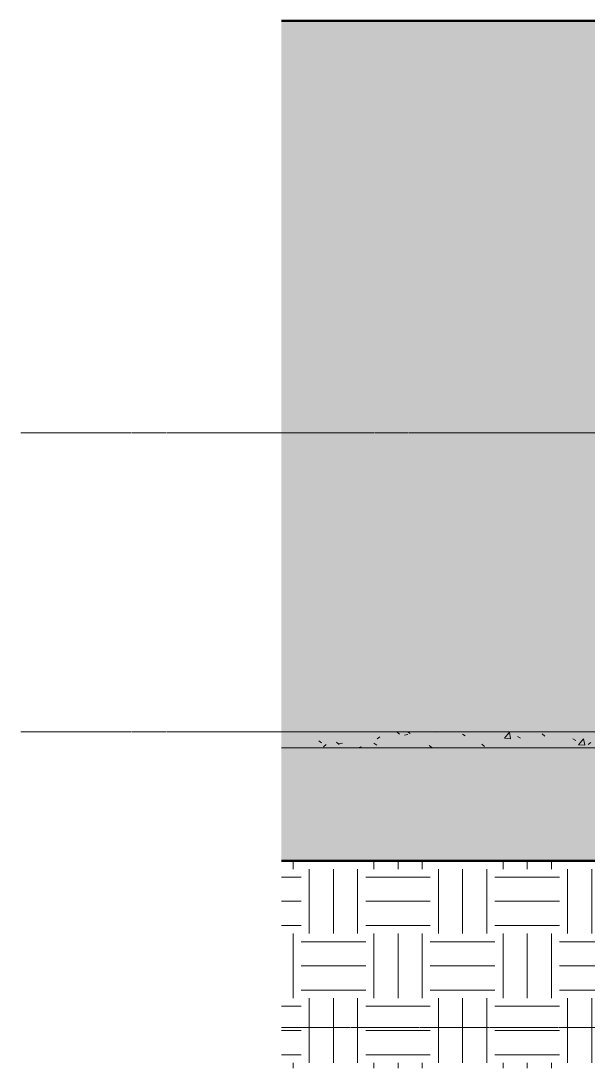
# Model space of a CAD drawing. Header units: inches. Extents: x -4221 to 4009, y -195 to 396.
# Drawn here: x 1115.5 to 1326.1, y -124.9 to 264 of the extents above; entities that cross this region are included whole.
import ezdxf

# ---------------------------------------------------------------- set-up
doc = ezdxf.new("R2010")
doc.units = ezdxf.units.IN
doc.header["$MEASUREMENT"] = 0
doc.linetypes.add('Aligning Line 1_8_', pattern=[0.25, 0.125, -0.125])
doc.linetypes.add('Grid Line 1_2_', pattern=[0.875, 0.5, -0.125, 0.125, -0.125])
for name, color, linetype, lineweight in [('A-FLOR-LEVL', 51, 'Continuous', 9), ('A-ROOF', 132, 'Continuous', 13), ('C-BLDG-PADS', 91, 'Continuous', 9), ('C-TOPO', 7, 'Continuous', 9), ('G-ANNO-SYMB', 111, 'Aligning Line 1_8_', 9)]:
    doc.layers.add(name, color=color, linetype=linetype, lineweight=lineweight)

# ---------------------------------------------------------------- blocks, each defined once
blk = doc.blocks.new('Walls 1 - Walls 1-1277454-BUILDING ELEVATION - NORTH')
at = {"layer": 'A-ROOF'}
blk.add_hatch(color=161, dxfattribs=at).paths.add_polyline_path([(1585.45, -48), (1585.45, 264), (1448.49, 264), (1448.49, -48)], flags=0)
h = blk.add_hatch(color=254, dxfattribs=at)
h.paths.add_polyline_path([(1866.57, 239.71), (1938.58, 239.71), (1938.58, 264), (1797.2, 264), (1797.2, 239.71), (1824.76, 239.71)], flags=0)
h.paths.add_polyline_path([(1585.45, 239.71), (1741.78, 239.71), (1741.78, 264), (1585.45, 264)], flags=0)
at = {"layer": 'A-ROOF', "lineweight": 50}
for p, q in [((1585.45, 264), (1448.49, 264)), ((1585.45, -48), (1585.45, 264)), ((1448.49, -48), (1585.45, -48))]:
    blk.add_line(p, q, dxfattribs=at)
at = {"layer": 'A-ROOF'}
for p, q in [((1585.45, 264), (1741.78, 264)), ((1797.2, 264), (1938.58, 264)), ((1938.58, 239.71), (1938.58, 264))]:
    blk.add_line(p, q, dxfattribs=at)

msp = doc.modelspace()

# ---------------------------------------------------------------- hatches: boundary and pattern name
at = {"layer": 'C-BLDG-PADS'}
h = msp.add_hatch(dxfattribs=at)
h.set_pattern_fill('FP_28', color=256, style=0, pattern_type=2)
h.set_pattern_definition([(50, (1267.532, 0), (27.543, -2.41), [2.88, -31.68]), (355, (1267.532, 0), (-5.328, 28.884), [2.304, -25.344]), (100.45, (1269.827, -0.2), (22.215, 26.474), [2.448, -26.924]), (46.184, (1267.53, 7.68), (40.982, -6.356), [4.32, -47.52]), (96.636, (1270.947, 7.15), (35.89, 37.406), [3.671, -40.386]), (351.184, (1267.53, 7.68), (35.89, 37.406), [3.456, -38.016]), (21, (1271.372, 5.76), (22.921, -15.461), [2.88, -31.68]), (326, (1271.372, 5.76), (9.344, 27.846), [2.304, -25.344]), (71.45, (1273.282, 4.472), (32.265, 12.384), [2.448, -26.924]), (37.5, (1267.532, 0), (0.4669, 12.7827), [1.267, -23.77, 1.267, -24.461, -25.44]), (37.5, (1267.532, 0), (0.4669, 12.7827), [-50.765, 1.267, -24.173]), (7.5, (1267.532, 0), (10.1016, 15.145), [1.267, -13.402, 1.267, -23.194, -9.696]), (7.5, (1267.532, 0), (10.1016, 15.145), [-39.13, 1.267, -8.429]), (327.5, (1258.969, 0), (20.4992, -0.8658), [1.267, -8.333, 1.267, -28.685, -39.744]), (327.5, (1258.969, 0), (20.4992, -0.8658), [-39.552, 1.267, -38.477]), (317.5, (1255.129, 0), (22.3948, 3.8443), [1.267, -11.213, 1.267, -18.624, -28.224]), (317.5, (1255.129, 0), (22.3948, 3.8443), [-32.371, 1.267, -26.957])])
h.paths.add_polyline_path([(1350.93, -6), (1350.93, 0), (1212.22, 0), (1212.22, -6), (1295.83, -6)], flags=0)
at = {"layer": 'C-TOPO'}
h = msp.add_hatch(dxfattribs=at)
h.set_pattern_fill('FP_27', color=256, style=0, pattern_type=2)
h.set_pattern_definition([(0, (1267.532, 0), (24, 24), [24, -24]), (0, (1267.532, 9), (24, 24), [24, -24]), (0, (1267.532, 18), (24, 24), [24, -24]), (90, (1270.532, 21), (-24, 24), [24, -24]), (90, (1279.532, 21), (-24, 24), [24, -24]), (90, (1288.532, 21), (-24, 24), [24, -24])])
h.paths.add_polyline_path([(1212.22, -124.91), (1350.93, -124.91), (1350.93, -6.01), (1349.18, -6.01), (1349.18, -48), (1212.22, -48)], flags=0)

# ---------------------------------------------------------------- linework, layer by layer
at = {"layer": 'A-FLOR-LEVL', "linetype": 'Grid Line 1_2_'}
for p, q in [((1115.51, 111), (3984.61, 111)), ((1115.51, 0), (3984.61, 0))]:
    msp.add_line(p, q, dxfattribs=at)
at = {"layer": 'C-BLDG-PADS', "lineweight": 13}
for p, q in [((1720.08, 0), (1212.22, 0)), ((1212.22, -6), (1720.08, -6))]:
    msp.add_line(p, q, dxfattribs=at)
at = {"layer": 'G-ANNO-SYMB'}
msp.add_line((1212.22, -109.86), (3887.94, -109.86), dxfattribs=at)

# ---------------------------------------------------------------- block references
at = {"layer": 'A-ROOF'}
msp.add_blockref('Walls 1 - Walls 1-1277454-BUILDING ELEVATION - NORTH', (-236.27, 0), dxfattribs=at)

doc.saveas('drawing.dxf')
